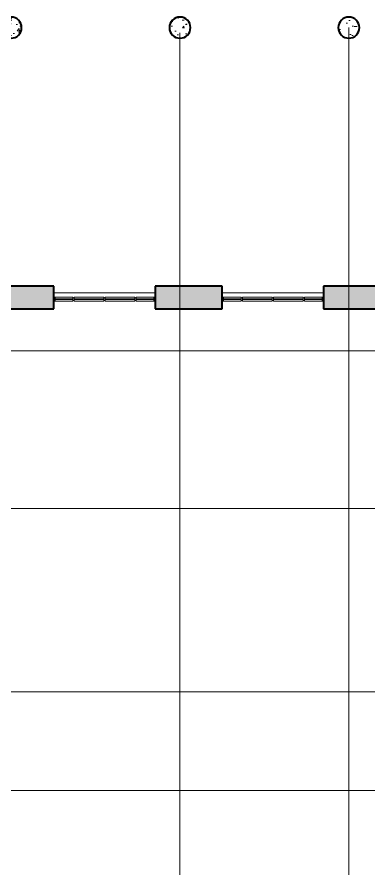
# Model space of a CAD drawing. Header units: millimetres. Extents: x -13853 to 411335, y -23261 to 161252.
# Drawn here: x 196009 to 208514, y 6994 to 37232 of the extents above; entities that cross this region are included whole.
import ezdxf

# ---------------------------------------------------------------- set-up
doc = ezdxf.new("R2010")
doc.units = ezdxf.units.MM
doc.linetypes.add('ADSK_Линия сетки', pattern=[21, 12, -3, 3, -3])
for name, color, linetype, lineweight in [('Импосты витража', 7, 'Continuous', 18), ('Несущие колонны', 7, 'Continuous', 18), ('Оси', 7, 'Continuous', 9), ('Панели витража', 7, 'Continuous', 18), ('Перекрытия', 7, 'Continuous', 18), ('Стены', 7, 'Continuous', 18), ('Стены разрез', 7, 'Continuous', 40)]:
    doc.layers.add(name, color=color, linetype=linetype, lineweight=lineweight)

# ---------------------------------------------------------------- blocks, each defined once
blk = doc.blocks.new('Бетон-Круглого сечения-Колонна - 750 мм-519386-001_Весь этаж')
at = {"layer": 'Несущие колонны', "lineweight": 9}
h = blk.add_hatch(dxfattribs=at)
h.set_pattern_fill('FP_8', color=256, style=0, pattern_type=2)
h.set_pattern_definition([(230, (201798.55, 36857.4), (-728.7365, 63.7558), [76.2, -838.2]), (175, (201798.55, 36857.4), (140.9716, -764.2276), [60.96, -670.56]), (280.451, (201737.8, 36862.7), (-587.77, -700.4668), [64.76, -712.36]), (226.184, (201798.55, 36654.2), (-1084.3162, 168.171), [114.3, -1257.3]), (276.636, (201708.2, 36668.2), (-949.61, -989.71), [97.14, -1068.54]), (171.184, (201798.6, 36654.2), (-949.6206, -989.701), [91.44, -1005.84]), (201, (201696.95, 36705), (-606.4579, 409.0606), [76.2, -838.2]), (146, (201696.95, 36705), (-247.2083, -736.753), [60.96, -670.56]), (251.451, (201646.4, 36739.1), (-853.6683, -327.6855), [64.76, -712.36]), (217.5, (201798.55, 36857.38), (-12.3547, -338.22012), [6.706, -655.726, 6.706, -674.014, -673.1]), (217.5, (201798.55, 36857.38), (-12.3547, -338.22012), [-1343.152, 6.706, -666.394]), (187.5, (201798.55, 36857.38), (-267.2789, -400.7221), [6.706, -381.406, 6.706, -897.026]), (187.5, (201798.55, 36857.38), (-267.2789, -400.7221), [-394.818, -640.486, 6.706, -249.834]), (147.5, (202025.12, 36857.38), (-542.36333, 22.91534), [6.706, -247.294, 6.706, -1837.334]), (147.5, (202025.12, 36857.38), (-542.36333, 22.91534), [-260.706, -785.774, 6.706, -1044.854]), (137.5, (202126.7, 36857.4), (-592.517, -101.7071), [6.706, -323.494, 6.706, -519.582, -746.76]), (137.5, (202126.7, 36857.4), (-592.517, -101.7071), [-856.488, 6.706, -740.054])])
h.paths.add_polyline_path([(0, 375), (-65, 369), (-128, 352), (-188, 325), (-241, 287), (-287, 241), (-325, 187), (-352, 128), (-369, 65), (-375, 0), (-369, -65), (-352, -128), (-325, -188), (-287, -241), (-241, -287), (-188, -325), (-128, -352), (-65, -369), (0, -375), (65, -369), (128, -352), (187, -325), (241, -287), (287, -241), (325, -188), (352, -128), (369, -65), (375, 0), (369, 65), (352, 128), (325, 187), (287, 241), (241, 287), (187, 325), (128, 352), (65, 369)], flags=0)
at = {"layer": 'Несущие колонны', "lineweight": 40}
for start, end in [(0, 180), (180, 0)]:
    blk.add_arc((0, 0), 375, start, end, dxfattribs=at)
blk = doc.blocks.new('Бетон-Круглого сечения-Колонна - 750 мм-V5-001_Весь этаж')
at = {"layer": 'Несущие колонны', "lineweight": 9}
h = blk.add_hatch(dxfattribs=at)
h.set_pattern_fill('FP_9', color=256, style=0, pattern_type=2)
h.set_pattern_definition([(230, (207798.55, 36857.4), (-728.7365, 63.7558), [76.2, -838.2]), (175, (207798.55, 36857.4), (140.9716, -764.2276), [60.96, -670.56]), (280.451, (207737.8, 36862.7), (-587.77, -700.4668), [64.76, -712.36]), (226.184, (207798.55, 36654.2), (-1084.3162, 168.171), [114.3, -1257.3]), (276.636, (207708.2, 36668.2), (-949.61, -989.71), [97.14, -1068.54]), (171.184, (207798.6, 36654.2), (-949.6206, -989.701), [91.44, -1005.84]), (201, (207696.95, 36705), (-606.4579, 409.0606), [76.2, -838.2]), (146, (207696.95, 36705), (-247.2083, -736.753), [60.96, -670.56]), (251.451, (207646.4, 36739.1), (-853.6683, -327.6855), [64.76, -712.36]), (217.5, (207798.55, 36857.38), (-12.3547, -338.22012), [6.706, -655.726, 6.706, -674.014, -673.1]), (217.5, (207798.55, 36857.38), (-12.3547, -338.22012), [-1343.152, 6.706, -666.394]), (187.5, (207798.55, 36857.38), (-267.2789, -400.7221), [6.706, -381.406, 6.706, -897.026]), (187.5, (207798.55, 36857.38), (-267.2789, -400.7221), [-394.818, -640.486, 6.706, -249.834]), (147.5, (208025.12, 36857.38), (-542.36333, 22.91534), [6.706, -247.294, 6.706, -1837.334]), (147.5, (208025.12, 36857.38), (-542.36333, 22.91534), [-260.706, -785.774, 6.706, -1044.854]), (137.5, (208126.7, 36857.4), (-592.517, -101.7071), [6.706, -323.494, 6.706, -519.582, -746.76]), (137.5, (208126.7, 36857.4), (-592.517, -101.7071), [-856.488, 6.706, -740.054])])
h.paths.add_polyline_path([(0, 375), (-65, 369), (-128, 352), (-188, 325), (-241, 287), (-287, 241), (-325, 187), (-352, 128), (-369, 65), (-375, 0), (-369, -65), (-352, -128), (-325, -188), (-287, -241), (-241, -287), (-188, -325), (-128, -352), (-65, -369), (0, -375), (65, -369), (128, -352), (187, -325), (241, -287), (287, -241), (325, -188), (352, -128), (369, -65), (375, 0), (369, 65), (352, 128), (325, 187), (287, 241), (241, 287), (187, 325), (128, 352), (65, 369)], flags=0)
at = {"layer": 'Несущие колонны', "lineweight": 40}
for start, end in [(0, 180), (180, 0)]:
    blk.add_arc((0, 0), 375, start, end, dxfattribs=at)
blk = doc.blocks.new('Бетон-Круглого сечения-Колонна - 750 мм-V6-001_Весь этаж')
at = {"layer": 'Несущие колонны', "lineweight": 9}
h = blk.add_hatch(dxfattribs=at)
h.set_pattern_fill('FP_10', color=256, style=0, pattern_type=2)
h.set_pattern_definition([(230, (195798.55, 36857.4), (-728.7365, 63.7558), [76.2, -838.2]), (175, (195798.55, 36857.4), (140.9716, -764.2276), [60.96, -670.56]), (280.451, (195737.8, 36862.7), (-587.77, -700.4668), [64.76, -712.36]), (226.184, (195798.55, 36654.2), (-1084.3162, 168.171), [114.3, -1257.3]), (276.636, (195708.2, 36668.2), (-949.61, -989.71), [97.14, -1068.54]), (171.184, (195798.6, 36654.2), (-949.6206, -989.701), [91.44, -1005.84]), (201, (195696.95, 36705), (-606.4579, 409.0606), [76.2, -838.2]), (146, (195696.95, 36705), (-247.2083, -736.753), [60.96, -670.56]), (251.451, (195646.4, 36739.1), (-853.6683, -327.6855), [64.76, -712.36]), (217.5, (195798.55, 36857.38), (-12.3547, -338.22012), [6.706, -655.726, 6.706, -674.014, -673.1]), (217.5, (195798.55, 36857.38), (-12.3547, -338.22012), [-1343.152, 6.706, -666.394]), (187.5, (195798.55, 36857.38), (-267.2789, -400.7221), [6.706, -381.406, 6.706, -897.026]), (187.5, (195798.55, 36857.38), (-267.2789, -400.7221), [-394.818, -640.486, 6.706, -249.834]), (147.5, (196025.12, 36857.38), (-542.36333, 22.91534), [6.706, -247.294, 6.706, -1837.334]), (147.5, (196025.12, 36857.38), (-542.36333, 22.91534), [-260.706, -785.774, 6.706, -1044.854]), (137.5, (196126.7, 36857.4), (-592.517, -101.7071), [6.706, -323.494, 6.706, -519.582, -746.76]), (137.5, (196126.7, 36857.4), (-592.517, -101.7071), [-856.488, 6.706, -740.054])])
h.paths.add_polyline_path([(0, 375), (-65, 369), (-128, 352), (-188, 325), (-241, 287), (-287, 241), (-325, 187), (-352, 128), (-369, 65), (-375, 0), (-369, -65), (-352, -128), (-325, -188), (-287, -241), (-241, -287), (-188, -325), (-128, -352), (-65, -369), (0, -375), (65, -369), (128, -352), (187, -325), (241, -287), (287, -241), (325, -188), (352, -128), (369, -65), (375, 0), (369, 65), (352, 128), (325, 187), (287, 241), (241, 287), (187, 325), (128, 352), (65, 369)], flags=0)
at = {"layer": 'Несущие колонны', "lineweight": 40}
for start, end in [(0, 180), (180, 0)]:
    blk.add_arc((0, 0), 375, start, end, dxfattribs=at)
blk = doc.blocks.new('Системная панель - ADSK_Cтеклопакет_25-731691-001_Весь этаж')
at = {"layer": 'Панели витража'}
for p, q in [((312.5, 12.5), (-312.5, 12.5)), ((-312.5, 12.5), (-312.5, -12.5)), ((312.5, -12.5), (312.5, 12.5)), ((-312.5, -12.5), (312.5, -12.5))]:
    blk.add_line(p, q, dxfattribs=at)
blk = doc.blocks.new('Системная панель - ADSK_Cтеклопакет_25-705776-001_Весь этаж')
at = {"layer": 'Панели витража'}
for p, q in [((525, 12.5), (-525, 12.5)), ((-525, 12.5), (-525, -12.5)), ((525, -12.5), (525, 12.5)), ((-525, -12.5), (525, -12.5))]:
    blk.add_line(p, q, dxfattribs=at)
blk = doc.blocks.new('Прямоугольный импост - 50х150-732079-001_Весь этаж')
at = {"layer": 'Импосты витража'}
for p, q in [((-50, 75), (0, 75)), ((-50, -75), (-50, 75)), ((0, 75), (0, -75)), ((0, -75), (-50, -75))]:
    blk.add_line(p, q, dxfattribs=at)
blk = doc.blocks.new('Прямоугольный импост - 50х150-731680-001_Весь этаж')
at = {"layer": 'Импосты витража'}
for p, q in [((176242, 27270), (176242, 27295)), ((176242, 27295), (176867, 27295)), ((176242, 27145), (176242, 27170)), ((176242, 27145), (176867, 27145))]:
    blk.add_line(p, q, dxfattribs=at)
blk = doc.blocks.new('Прямоугольный импост - 50х150-731679-001_Весь этаж')
at = {"layer": 'Импосты витража'}
for p, q in [((174042, 27270), (174042, 27295)), ((174042, 27295), (175092, 27295)), ((175092, 27295), (175092, 27270)), ((174042, 27145), (174042, 27170)), ((174042, 27145), (175092, 27145)), ((175092, 27170), (175092, 27145))]:
    blk.add_line(p, q, dxfattribs=at)
blk = doc.blocks.new('Прямоугольный импост - 50х150-V4-001_Весь этаж')
at = {"layer": 'Импосты витража'}
for p, q in [((173367, 27295), (173992, 27295)), ((173992, 27295), (173992, 27270)), ((173367, 27145), (173992, 27145)), ((173992, 27170), (173992, 27145))]:
    blk.add_line(p, q, dxfattribs=at)
blk = doc.blocks.new('Прямоугольный импост - 50х150-732085-001_Весь этаж')
at = {"layer": 'Импосты витража'}
for p, q in [((0, 75), (-50, 75)), ((-50, 75), (-50, -75)), ((0, -75), (0, 75)), ((-50, -75), (0, -75))]:
    blk.add_line(p, q, dxfattribs=at)
blk = doc.blocks.new('Прямоугольный импост - 50х100-732067-001_Весь этаж')
at = {"layer": 'Импосты витража'}
for p, q in [((-25, 50), (25, 50)), ((-25, -50), (-25, 50)), ((25, 50), (25, -50)), ((25, -50), (-25, -50))]:
    blk.add_line(p, q, dxfattribs=at)

msp = doc.modelspace()

# ---------------------------------------------------------------- hatches: boundary and pattern name
at = {"layer": 'Стены'}
h = msp.add_hatch(color=256, dxfattribs=at)
h.paths.add_polyline_path([(219350, 26875), (219350, 27675), (212916, 27675), (212916, 26875)], flags=0)
h.paths.add_polyline_path([(209316, 26875), (209316, 27675), (206896, 27675), (206896, 26875)], flags=0)
h.paths.add_polyline_path([(203296, 26875), (203296, 27675), (200916, 27675), (200916, 26875)], flags=0)
h.paths.add_polyline_path([(197316, 26875), (197316, 27675), (194897, 27675), (194897, 26875)], flags=0)
h.paths.add_polyline_path([(188837, 26875), (191297, 26875), (191297, 27675), (188837, 27675)], flags=0)
h.paths.add_polyline_path([(185237, 26875), (185237, 27675), (182897, 27675), (182897, 26875)], flags=0)
h.paths.add_polyline_path([(176917, 26875), (179297, 26875), (179297, 27675), (176917, 27675)], flags=0)
h.paths.add_polyline_path([(173317, 26875), (173317, 27675), (170897, 27675), (170897, 26875), (171322, 26875)], flags=0)
h.paths.add_polyline_path([(153966, 26875), (161317, 26875), (161317, 27675), (153966, 27675)], flags=0)
h.paths.add_polyline_path([(164917, 26875), (167297, 26875), (167297, 27675), (164917, 27675)], flags=0)

# ---------------------------------------------------------------- linework, layer by layer
at = {"layer": 'Оси', "linetype": 'ADSK_Линия сетки'}
for p, q in [((201799, 36674), (201799, -22443)), ((207799, 36857), (207799, -22443)), ((410517, 25385), (-13035, 25385)), ((-13035, 19785), (410517, 19785)), ((-13035, 13285), (410517, 13285)), ((-13035, 9785), (410517, 9785))]:
    msp.add_line(p, q, dxfattribs=at)
at = {"layer": 'Перекрытия'}
for p, q in [((197316, 27449), (200916, 27449)), ((203296, 27449), (206896, 27449))]:
    msp.add_line(p, q, dxfattribs=at)
at = {"layer": 'Стены разрез'}
for p, q in [((197316, 27675), (194897, 27675)), ((197316, 26875), (197316, 27675)), ((203296, 27675), (200916, 27675)), ((200916, 27675), (200916, 26875)), ((203296, 26875), (203296, 27675)), ((209316, 27675), (206896, 27675)), ((206896, 27675), (206896, 26875)), ((194897, 26875), (197316, 26875)), ((200916, 26875), (203296, 26875)), ((206896, 26875), (209316, 26875))]:
    msp.add_line(p, q, dxfattribs=at)

# ---------------------------------------------------------------- block references
at = {"layer": 'Импосты витража', "extrusion": (0, 0, -1)}
for name, p in [('Прямоугольный импост - 50х150-732079-001_Весь этаж', (-197316, 27220)), ('Прямоугольный импост - 50х100-732067-001_Весь этаж', (-198016, 27220)), ('Прямоугольный импост - 50х100-732067-001_Весь этаж', (-199116, 27220)), ('Прямоугольный импост - 50х100-732067-001_Весь этаж', (-200216, 27220)), ('Прямоугольный импост - 50х150-732079-001_Весь этаж', (-203296, 27220)), ('Прямоугольный импост - 50х100-732067-001_Весь этаж', (-203996, 27220)), ('Прямоугольный импост - 50х100-732067-001_Весь этаж', (-205096, 27220)), ('Прямоугольный импост - 50х100-732067-001_Весь этаж', (-206196, 27220))]:
    msp.add_blockref(name, p, dxfattribs=at)
at = {"layer": 'Импосты витража'}
for name, p in [('Прямоугольный импост - 50х150-V4-001_Весь этаж', (23999, 0)), ('Прямоугольный импост - 50х150-731679-001_Весь этаж', (23999, 0)), ('Прямоугольный импост - 50х150-731679-001_Весь этаж', (25099, 0)), ('Прямоугольный импост - 50х150-731680-001_Весь этаж', (23999, 0)), ('Прямоугольный импост - 50х150-732085-001_Весь этаж', (200916, 27220)), ('Прямоугольный импост - 50х150-V4-001_Весь этаж', (29979, 0)), ('Прямоугольный импост - 50х150-731679-001_Весь этаж', (29979, 0)), ('Прямоугольный импост - 50х150-731679-001_Весь этаж', (31079, 0)), ('Прямоугольный импост - 50х150-731680-001_Весь этаж', (29979, 0)), ('Прямоугольный импост - 50х150-732085-001_Весь этаж', (206896, 27220))]:
    msp.add_blockref(name, p, dxfattribs=at)
at = {"layer": 'Несущие колонны', "rotation": 180}
for name, p in [('Бетон-Круглого сечения-Колонна - 750 мм-V6-001_Весь этаж', (195799, 36857)), ('Бетон-Круглого сечения-Колонна - 750 мм-519386-001_Весь этаж', (201799, 36857)), ('Бетон-Круглого сечения-Колонна - 750 мм-V5-001_Весь этаж', (207799, 36857))]:
    msp.add_blockref(name, p, dxfattribs=at)
at = {"layer": 'Панели витража', "rotation": 180}
for name, p in [('Системная панель - ADSK_Cтеклопакет_25-731691-001_Весь этаж', (197679, 27220)), ('Системная панель - ADSK_Cтеклопакет_25-705776-001_Весь этаж', (198566, 27220)), ('Системная панель - ADSK_Cтеклопакет_25-705776-001_Весь этаж', (199666, 27220)), ('Системная панель - ADSK_Cтеклопакет_25-731691-001_Весь этаж', (200554, 27220)), ('Системная панель - ADSK_Cтеклопакет_25-731691-001_Весь этаж', (203659, 27220)), ('Системная панель - ADSK_Cтеклопакет_25-705776-001_Весь этаж', (204546, 27220)), ('Системная панель - ADSK_Cтеклопакет_25-705776-001_Весь этаж', (205646, 27220)), ('Системная панель - ADSK_Cтеклопакет_25-731691-001_Весь этаж', (206534, 27220))]:
    msp.add_blockref(name, p, dxfattribs=at)

doc.saveas('drawing.dxf')
